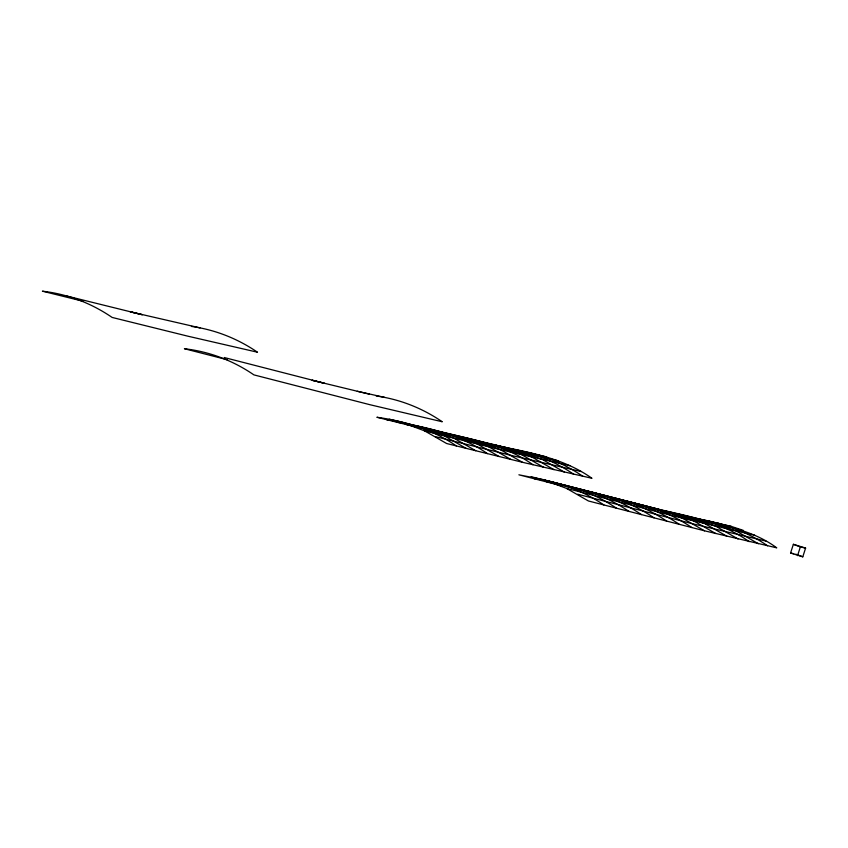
<?xml version="1.0" encoding="UTF-8"?>
<svg xmlns="http://www.w3.org/2000/svg" width="848" height="848" viewBox="0 0 848 848"><rect width="100%" height="100%" fill="white"/><g stroke="black" fill="none" stroke-linecap="round" stroke-linejoin="round"><path stroke-width="1.27" d="M790.569 553.013L793.378 544.31L805.6 548.105L802.791 556.818L790.569 553.013L793.707 553.723M797.544 555.641L800.353 546.928L805.6 548.105M456.319 445.91C432.862 429.618 404.941 421.18 376.883 417.258L417.555 427.328M386.582 419.665L398.899 421.594M396.281 422.071C428.049 427.307 460.591 434.865 487.399 453.606M405.98 424.466L418.297 426.396M423.724 428.293L429.894 429.268M437.769 431.547L441.479 432.13C472.983 439.434 506.076 445.454 532.926 464.736M448.126 434.229L453.065 435.003M475.887 441.267C515.277 450.436 558.026 454.199 591.968 478.293L522.421 462.277L446.62 443.515L424.689 430.922L401.305 422.113M490.165 444.331L496.334 445.295M500.723 446.801L546.631 456.892M507.464 448.486C531.166 451.613 553.85 460.835 573.608 474.18M515.446 450.352C539.561 453.404 562.701 462.637 582.788 476.237M527.117 452.8L534.516 453.966M543.239 479.629L566.549 488.406L588.406 500.967L704.55 530.816L776.747 547.85C742.466 522.389 697.501 524 658.79 509.309L543.239 479.629L518.891 474.806L561.874 485.84M534.325 478.77C559.203 481.675 583.191 490.844 603.861 504.942M546.843 481.982L557.899 483.71M559.373 485.194L561.821 485.586M565.51 486.158C588.258 489.466 609.945 498.56 628.94 511.386M579.269 489.561C601.571 493.006 622.824 502.016 641.48 514.609M591.787 492.783C614.1 496.228 635.353 505.238 654.02 517.831M605.472 496.175C627.393 499.779 648.264 508.694 666.655 521.075M619.167 499.567C640.696 503.362 661.186 512.139 679.29 524.318M675.517 513.824L680.456 514.598M685.597 516.379L731.411 526.449L743.261 530.36M693.547 518.245C719.793 522.071 745.636 530.572 767.567 545.794M700.257 519.909L710.115 521.456M711.896 522.357L719.295 523.513M462.181 437.483L506.892 447.776M469.029 439.381L475.219 440.345M631.622 502.769L634.103 503.15M655.387 508.715L731.411 526.449M665.447 511.27L669.167 511.853M200.033 327.879L130.179 311.788L142.358 314.735L66.822 296.037M357.273 391.267L384.812 397.436M558.482 460.814L488.755 444.744L413.156 426.035M570.026 465.7L500.362 449.652L424.689 430.922M581.209 471.541L511.598 455.503L435.861 436.752M754.805 535.247L682.396 518.17L566.549 488.406M765.988 541.088L693.675 524.032L577.689 494.225M389.2 419.188L519.029 450.712L542.466 459.521L564.439 472.124M559.129 483.901C579.608 488.056 599.123 496.43 616.401 508.164M635.322 503.447C655.557 507.634 674.796 516.04 691.915 527.573M531.166 476.714L658.79 509.309M369.389 394.193L312.085 380.275L324.307 383.232L224.201 357.517M646.568 506.351C681.506 515.266 719.157 520.004 749.187 541.671M83.072 301.252L42.4 291.182A231.26 187.397 -77.4 0 1 112.137 317.438L187.938 336.2L257.485 352.217A231.568 187.641 -77.4 0 0 191.425 326.427M227.391 359.764L184.408 348.729A229.84 186.242 -77.4 0 1 253.923 374.89L370.067 404.74L442.264 421.774A231.568 187.641 -77.4 0 0 376.205 395.984M555.058 483.53L670.747 513.252L682.396 518.17L704.55 530.816M497.935 445.762L521.414 454.592L543.43 467.206M476.841 440.812L500.362 449.652L522.421 462.277M465.234 437.939L488.713 446.769L510.75 459.383M681.326 514.789L704.826 523.619L726.874 536.243M670.058 512.054L693.611 520.895L715.712 533.53M508.482 448.232L531.94 457.051L553.935 469.665M453.627 435.066L477.074 443.886L499.069 456.5M713.051 522.326L736.446 531.134L758.377 543.738M430.413 429.321L453.786 438.119L475.717 450.712M420.703 426.926L444.087 435.724L466.018 448.316M692.604 517.534L716.041 526.354L738.036 538.957M793.378 544.31L800.353 546.928M795.806 554.189L802.791 556.818"/></g></svg>
